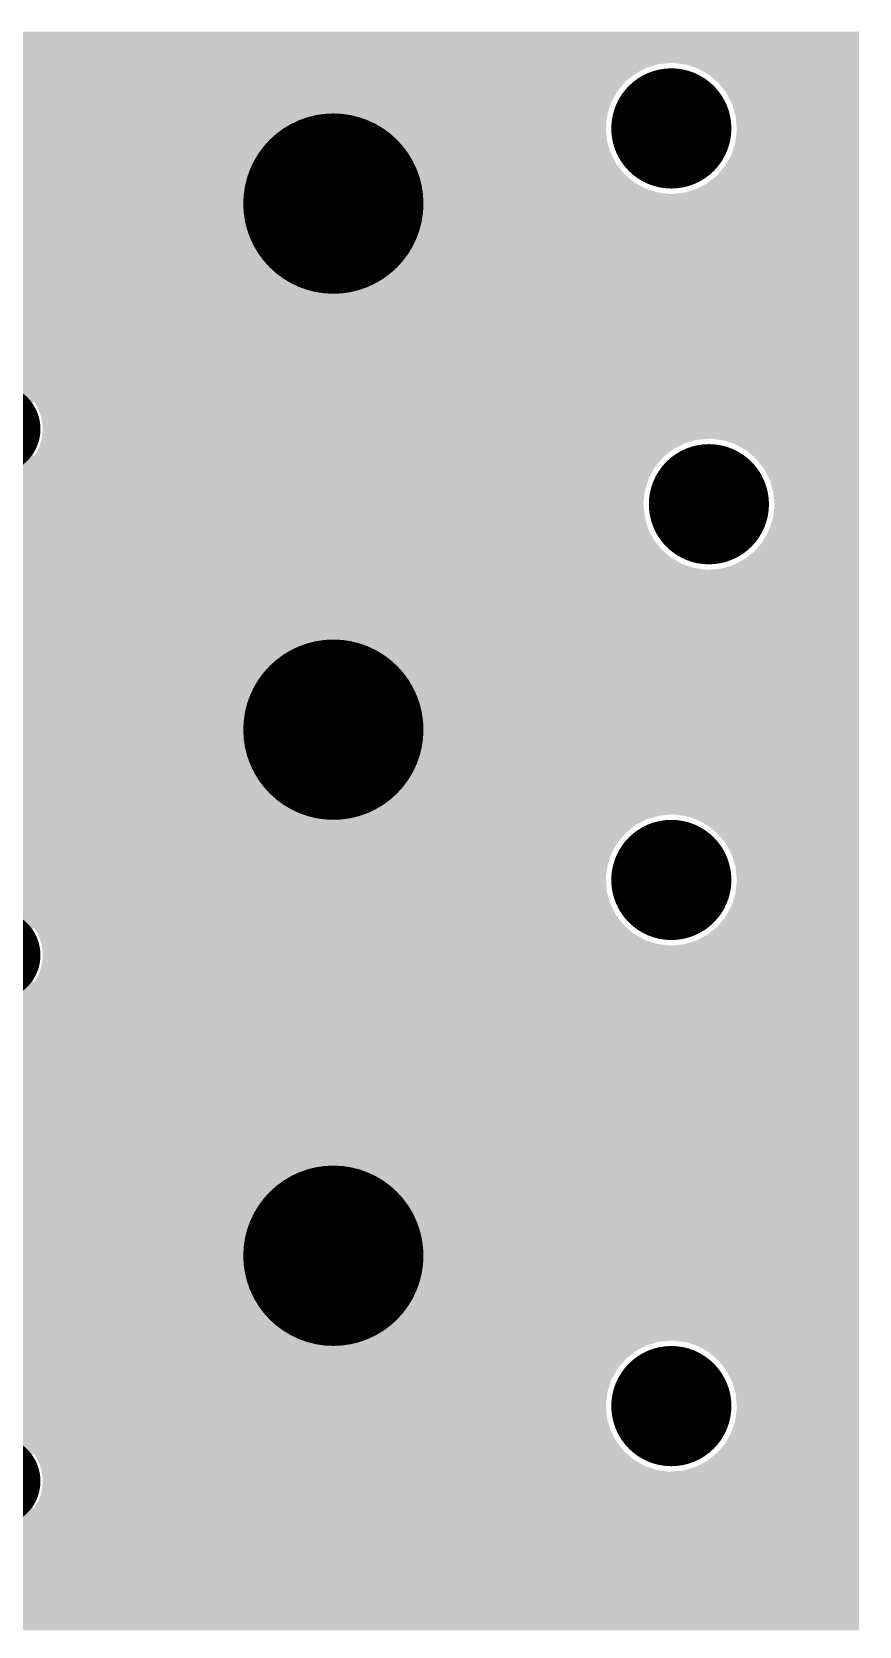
# Model space of a CAD drawing. Extents: x 295 to 953, y 10 to 290.
# Drawn here: x 724.56 to 736.1, y 100.52 to 122.75 of the extents above; entities that cross this region are included whole.
import ezdxf

# ---------------------------------------------------------------- set-up
doc = ezdxf.new("R2010")
doc.units = 0
doc.header["$LTSCALE"] = 5
doc.header["$MEASUREMENT"] = 0
doc.layers.get('0').update_dxf_attribs({"linetype": 'CONTINUOUS', "lineweight": 25})

msp = doc.modelspace()

# ---------------------------------------------------------------- linework, layer by layer
for points, const_width in [([(733.057, 121.403, 1), (733.895, 121.403, 1)], 0.838), ([(728.133, 120.355, 1), (729.39, 120.355, 1)], 1.257), ([(723.732, 117.212, 1), (724.361, 117.212, 1)], 0.629), ([(733.581, 116.164, 1), (734.419, 116.164, 1)], 0.838), ([(728.133, 113.021, 1), (729.39, 113.021, 1)], 1.257), ([(733.057, 110.926, 1), (733.895, 110.926, 1)], 0.838), ([(723.732, 109.878, 1), (724.361, 109.878, 1)], 0.629), ([(728.133, 105.687, 1), (729.39, 105.687, 1)], 1.257), ([(733.057, 103.591, 1), (733.895, 103.591, 1)], 0.838), ([(723.732, 102.544, 1), (724.361, 102.544, 1)], 0.629)]:
    msp.add_lwpolyline(points, format="xyb", close=True, dxfattribs=dict(const_width=const_width))
for points in [[(712.692, 122.748), (712.626, 122.75), (736.096, 122.748), (736.096, 122.75)], [(712.847, 122.717), (712.692, 122.748), (736.096, 122.717), (736.096, 122.748)], [(712.992, 122.655), (712.847, 122.717), (736.096, 122.655), (736.096, 122.717)], [(713.121, 122.563), (712.992, 122.655), (736.096, 122.563), (736.096, 122.655)], [(713.228, 122.446), (713.121, 122.563), (736.096, 122.446), (736.096, 122.563)], [(713.304, 122.317), (713.228, 122.446), (736.096, 122.317), (736.096, 122.446)], [(713.308, 122.31), (713.304, 122.317), (733.405, 122.31), (733.476, 122.317)], [(713.311, 122.3), (713.308, 122.31), (733.302, 122.3), (733.405, 122.31)], [(713.328, 122.25), (713.311, 122.3), (733.135, 122.25), (733.302, 122.3)], [(713.354, 122.17), (713.328, 122.25), (732.98, 122.17), (733.135, 122.25)], [(733.511, 122.316), (733.476, 122.317), (736.096, 122.316), (736.096, 122.317)], [(733.684, 122.293), (733.511, 122.316), (736.096, 122.293), (736.096, 122.316)], [(733.85, 122.237), (733.684, 122.293), (736.096, 122.237), (736.096, 122.293)], [(713.357, 122.16), (713.354, 122.17), (732.967, 122.16), (732.98, 122.17)], [(713.368, 122.061), (713.357, 122.16), (732.843, 122.061), (732.967, 122.16)], [(713.374, 122.002), (713.368, 122.061), (732.792, 122.002), (732.843, 122.061)], [(734.002, 122.151), (733.85, 122.237), (736.096, 122.151), (736.096, 122.237)], [(734.134, 122.037), (734.002, 122.151), (736.096, 122.037), (736.096, 122.151)], [(734.243, 121.9), (734.134, 122.037), (736.096, 121.9), (736.096, 122.037)], [(713.341, 121.781), (713.37, 121.928), (732.645, 121.781), (732.729, 121.928)], [(713.37, 121.928), (713.371, 121.937), (732.729, 121.928), (732.736, 121.937)], [(713.371, 121.937), (713.374, 122.002), (732.736, 121.937), (732.792, 122.002)], [(734.324, 121.745), (734.243, 121.9), (736.096, 121.745), (736.096, 121.9)], [(713.193, 121.516), (713.26, 121.611), (732.574, 121.516), (732.587, 121.611)], [(713.26, 121.611), (713.278, 121.636), (732.587, 121.611), (732.595, 121.636)], [(713.278, 121.636), (713.339, 121.776), (732.595, 121.636), (732.642, 121.776)], [(713.339, 121.776), (713.341, 121.781), (732.642, 121.776), (732.645, 121.781)], [(723.696, 121.559), (723.798, 121.596), (725.453, 121.559), (725.334, 121.596)], [(723.798, 121.596), (723.85, 121.602), (725.334, 121.596), (725.314, 121.602)], [(723.85, 121.602), (723.942, 121.613), (725.314, 121.602), (725.199, 121.613)], [(734.373, 121.577), (734.324, 121.745), (736.096, 121.577), (736.096, 121.745)], [(734.39, 121.403), (734.373, 121.577), (736.096, 121.403), (736.096, 121.577)], [(713.187, 121.507), (713.193, 121.516), (724.463, 121.507), (724.57, 121.516)], [(723.382, 121.264), (723.44, 121.363), (725.762, 121.264), (725.698, 121.363)], [(723.44, 121.363), (723.462, 121.386), (725.698, 121.363), (725.683, 121.386)], [(723.462, 121.386), (723.54, 121.468), (725.683, 121.386), (725.597, 121.468)], [(723.54, 121.468), (723.568, 121.486), (725.597, 121.468), (725.578, 121.486)], [(723.568, 121.486), (723.662, 121.547), (725.578, 121.486), (725.474, 121.547)], [(723.662, 121.547), (723.696, 121.559), (725.474, 121.547), (725.453, 121.559)], [(724.618, 121.515), (724.57, 121.516), (728.75, 121.515), (728.761, 121.516)], [(724.742, 121.5), (724.618, 121.515), (728.565, 121.5), (728.75, 121.515)], [(724.813, 121.491), (724.742, 121.5), (728.531, 121.491), (728.565, 121.5)], [(724.947, 121.45), (724.813, 121.491), (728.374, 121.45), (728.531, 121.491)], [(725.002, 121.433), (724.947, 121.45), (728.337, 121.433), (728.374, 121.45)], [(725.13, 121.369), (725.002, 121.433), (728.195, 121.369), (728.337, 121.433)], [(725.178, 121.345), (725.13, 121.369), (728.159, 121.345), (728.195, 121.369)], [(728.809, 121.515), (728.761, 121.516), (732.574, 121.515), (732.574, 121.516)], [(729.004, 121.491), (728.809, 121.515), (732.57, 121.491), (732.574, 121.515)], [(729.178, 121.438), (729.004, 121.491), (732.563, 121.438), (732.57, 121.491)], [(729.193, 121.433), (729.178, 121.438), (732.563, 121.433), (732.563, 121.438)], [(729.253, 121.403), (729.193, 121.433), (732.563, 121.403), (732.563, 121.433)], [(729.369, 121.345), (729.253, 121.403), (732.568, 121.345), (732.563, 121.403)], [(734.366, 121.195), (734.389, 121.369), (736.096, 121.195), (736.096, 121.369)], [(734.389, 121.369), (734.39, 121.403), (736.096, 121.369), (736.096, 121.403)], [(723.333, 121.128), (723.367, 121.238), (725.811, 121.128), (725.771, 121.238)], [(723.367, 121.238), (723.382, 121.264), (725.771, 121.238), (725.762, 121.264)], [(725.295, 121.258), (725.178, 121.345), (728.032, 121.258), (728.159, 121.345)], [(725.337, 121.227), (725.295, 121.258), (728, 121.227), (728.032, 121.258)], [(725.438, 121.122), (725.337, 121.227), (727.889, 121.122), (728, 121.227)], [(729.526, 121.229), (729.369, 121.345), (732.579, 121.229), (732.568, 121.345)], [(729.528, 121.227), (729.526, 121.229), (732.58, 121.227), (732.579, 121.229)], [(729.664, 121.085), (729.528, 121.227), (732.622, 121.085), (732.58, 121.227)], [(734.31, 121.03), (734.366, 121.195), (736.096, 121.03), (736.096, 121.195)], [(723.313, 120.984), (723.324, 121.099), (725.828, 120.984), (725.814, 121.099)], [(723.313, 119.727), (723.313, 120.984), (725.828, 119.727), (725.828, 120.984)], [(723.324, 121.099), (723.333, 121.128), (725.814, 121.099), (725.811, 121.128)], [(725.473, 121.085), (725.438, 121.122), (727.863, 121.085), (727.889, 121.122)], [(725.556, 120.963), (725.473, 121.085), (727.772, 120.963), (727.863, 121.085)], [(725.584, 120.922), (725.556, 120.963), (727.752, 120.922), (727.772, 120.963)], [(725.645, 120.787), (725.584, 120.922), (727.684, 120.787), (727.752, 120.922)], [(729.68, 121.061), (729.664, 121.085), (732.629, 121.061), (732.622, 121.085)], [(729.775, 120.922), (729.68, 121.061), (732.701, 120.922), (732.629, 121.061)], [(729.782, 120.906), (729.775, 120.922), (732.71, 120.906), (732.701, 120.922)], [(734.224, 120.878), (734.31, 121.03), (736.096, 120.878), (736.096, 121.03)], [(725.665, 120.742), (725.645, 120.787), (727.67, 120.742), (727.684, 120.787)], [(725.703, 120.598), (725.665, 120.742), (727.626, 120.598), (727.67, 120.742)], [(729.844, 120.769), (729.782, 120.906), (732.818, 120.769), (732.71, 120.906)], [(729.856, 120.742), (729.844, 120.769), (732.85, 120.742), (732.818, 120.769)], [(729.879, 120.656), (729.856, 120.742), (732.951, 120.656), (732.85, 120.742)], [(733.973, 120.636), (734.11, 120.745), (736.096, 120.636), (736.096, 120.745)], [(734.11, 120.745), (734.224, 120.878), (736.096, 120.745), (736.096, 120.878)], [(725.715, 120.552), (725.703, 120.598), (727.62, 120.552), (727.626, 120.598)], [(725.727, 120.403), (725.715, 120.552), (727.602, 120.403), (727.62, 120.552)], [(729.901, 120.569), (729.879, 120.656), (733.103, 120.569), (732.951, 120.656)], [(729.906, 120.552), (729.901, 120.569), (733.155, 120.552), (733.103, 120.569)], [(729.909, 120.513), (729.906, 120.552), (733.269, 120.513), (733.155, 120.552)], [(729.911, 120.49), (729.909, 120.513), (733.442, 120.49), (733.269, 120.513)], [(729.911, 120.489), (729.911, 120.49), (733.476, 120.489), (733.442, 120.49)], [(729.922, 120.355), (729.911, 120.489), (736.096, 120.355), (736.096, 120.489)], [(733.476, 120.489), (733.65, 120.506), (736.096, 120.489), (736.096, 120.506)], [(733.65, 120.506), (733.818, 120.556), (736.096, 120.506), (736.096, 120.556)], [(733.818, 120.556), (733.973, 120.636), (736.096, 120.556), (736.096, 120.636)], [(725.712, 120.159), (725.73, 120.308), (727.617, 120.159), (727.605, 120.308)], [(725.731, 120.355), (725.727, 120.403), (727.601, 120.355), (727.602, 120.403)], [(725.73, 120.308), (725.731, 120.355), (727.605, 120.308), (727.601, 120.355)], [(729.897, 120.112), (729.921, 120.308), (736.096, 120.112), (736.096, 120.308)], [(729.921, 120.308), (729.922, 120.355), (736.096, 120.308), (736.096, 120.355)], [(725.662, 119.968), (725.706, 120.112), (727.667, 119.968), (727.629, 120.112)], [(725.706, 120.112), (725.712, 120.159), (727.629, 120.112), (727.617, 120.159)], [(729.839, 119.924), (729.897, 120.112), (736.096, 119.924), (736.096, 120.112)], [(725.58, 119.789), (725.648, 119.924), (727.748, 119.789), (727.687, 119.924)], [(725.648, 119.924), (725.662, 119.968), (727.687, 119.924), (727.667, 119.968)], [(729.751, 119.748), (729.839, 119.924), (736.096, 119.748), (736.096, 119.924)], [(723.327, 119.611), (723.313, 119.727), (725.817, 119.611), (725.828, 119.727)], [(723.33, 119.583), (723.327, 119.611), (725.808, 119.583), (725.817, 119.611)], [(723.37, 119.473), (723.33, 119.583), (725.774, 119.473), (725.808, 119.583)], [(725.332, 119.483), (725.443, 119.589), (727.995, 119.483), (727.894, 119.589)], [(725.443, 119.589), (725.469, 119.625), (727.894, 119.589), (727.859, 119.625)], [(725.469, 119.625), (725.56, 119.748), (727.859, 119.625), (727.776, 119.748)], [(725.56, 119.748), (725.58, 119.789), (727.776, 119.748), (727.748, 119.789)], [(729.491, 119.453), (729.634, 119.589), (736.096, 119.453), (736.096, 119.589)], [(729.634, 119.589), (729.751, 119.748), (736.096, 119.589), (736.096, 119.748)], [(723.379, 119.446), (723.37, 119.473), (725.759, 119.446), (725.774, 119.473)], [(723.443, 119.348), (723.379, 119.446), (725.701, 119.348), (725.759, 119.446)], [(725.137, 119.342), (725.173, 119.366), (728.202, 119.342), (728.154, 119.366)], [(725.173, 119.366), (725.3, 119.453), (728.154, 119.366), (728.037, 119.453)], [(725.3, 119.453), (725.332, 119.483), (728.037, 119.453), (727.995, 119.483)], [(729.328, 119.342), (729.491, 119.453), (736.096, 119.342), (736.096, 119.453)], [(713.143, 119.194), (713.142, 119.195), (724.57, 119.194), (724.523, 119.195)], [(713.203, 119.091), (713.143, 119.194), (736.096, 119.091), (736.096, 119.194)], [(723.458, 119.325), (723.443, 119.348), (725.679, 119.325), (725.701, 119.348)], [(723.544, 119.243), (723.458, 119.325), (725.601, 119.243), (725.679, 119.325)], [(723.563, 119.225), (723.544, 119.243), (725.573, 119.225), (725.601, 119.243)], [(723.667, 119.164), (723.563, 119.225), (725.479, 119.164), (725.573, 119.225)], [(723.688, 119.152), (723.667, 119.164), (725.445, 119.152), (725.479, 119.164)], [(723.807, 119.115), (723.688, 119.152), (725.343, 119.115), (725.445, 119.152)], [(724.57, 119.194), (724.582, 119.195), (728.761, 119.194), (728.714, 119.195)], [(724.582, 119.195), (724.767, 119.211), (728.714, 119.195), (728.589, 119.211)], [(724.767, 119.211), (724.801, 119.22), (728.589, 119.211), (728.519, 119.22)], [(724.801, 119.22), (724.958, 119.261), (728.519, 119.22), (728.385, 119.261)], [(724.958, 119.261), (724.995, 119.278), (728.385, 119.261), (728.33, 119.278)], [(724.995, 119.278), (725.137, 119.342), (728.33, 119.278), (728.202, 119.342)], [(728.761, 119.194), (728.958, 119.211), (736.096, 119.194), (736.096, 119.211)], [(728.958, 119.211), (729.149, 119.261), (736.096, 119.211), (736.096, 119.261)], [(729.149, 119.261), (729.328, 119.342), (736.096, 119.261), (736.096, 119.342)], [(713.253, 118.941), (713.203, 119.091), (736.096, 118.941), (736.096, 119.091)], [(713.269, 118.784), (713.253, 118.941), (736.096, 118.784), (736.096, 118.941)], [(723.827, 119.109), (723.807, 119.115), (725.291, 119.109), (725.343, 119.115)], [(723.942, 119.098), (723.827, 119.109), (725.199, 119.098), (725.291, 119.109)], [(713.236, 118.563), (713.267, 118.718), (736.096, 118.563), (736.096, 118.718)], [(713.267, 118.718), (713.269, 118.784), (736.096, 118.718), (736.096, 118.784)], [(713.174, 118.417), (713.236, 118.563), (736.096, 118.417), (736.096, 118.563)], [(712.965, 118.182), (713.082, 118.288), (736.096, 118.182), (736.096, 118.288)], [(713.082, 118.288), (713.174, 118.417), (736.096, 118.288), (736.096, 118.417)], [(648.009, 117.872), (648.06, 118.036), (736.096, 117.872), (736.096, 118.036)], [(712.521, 118.036), (712.679, 118.052), (736.096, 118.036), (736.096, 118.052)], [(712.679, 118.052), (712.829, 118.102), (736.096, 118.052), (736.096, 118.102)], [(712.829, 118.102), (712.965, 118.182), (736.096, 118.102), (736.096, 118.182)], [(724.079, 117.871), (724.047, 117.872), (736.096, 117.871), (736.096, 117.872)], [(724.126, 117.867), (724.079, 117.871), (736.096, 117.867), (736.096, 117.871)], [(724.173, 117.86), (724.126, 117.867), (736.096, 117.86), (736.096, 117.867)], [(724.218, 117.849), (724.173, 117.86), (736.096, 117.849), (736.096, 117.86)], [(724.263, 117.836), (724.218, 117.849), (736.096, 117.836), (736.096, 117.849)], [(724.307, 117.819), (724.263, 117.836), (736.096, 117.819), (736.096, 117.836)], [(724.35, 117.798), (724.307, 117.819), (736.096, 117.798), (736.096, 117.819)], [(724.391, 117.775), (724.35, 117.798), (736.096, 117.775), (736.096, 117.798)], [(647.896, 117.595), (647.911, 117.63), (736.096, 117.595), (736.096, 117.63)], [(723.628, 117.476), (723.509, 117.595), (724.465, 117.476), (724.584, 117.595)], [(724.311, 117.63), (724.43, 117.749), (736.096, 117.63), (736.096, 117.749)], [(724.43, 117.749), (724.391, 117.775), (736.096, 117.749), (736.096, 117.775)], [(724.594, 117.58), (724.584, 117.595), (736.096, 117.58), (736.096, 117.595)], [(724.619, 117.541), (724.594, 117.58), (736.096, 117.541), (736.096, 117.58)], [(724.641, 117.499), (724.619, 117.541), (736.096, 117.499), (736.096, 117.541)], [(724.66, 117.456), (724.641, 117.499), (736.096, 117.456), (736.096, 117.499)], [(724.676, 117.412), (724.66, 117.456), (736.096, 117.412), (736.096, 117.456)], [(724.688, 117.366), (724.676, 117.412), (736.096, 117.366), (736.096, 117.412)], [(724.698, 117.32), (724.688, 117.366), (736.096, 117.32), (736.096, 117.366)], [(724.695, 117.086), (724.702, 117.133), (736.096, 117.086), (736.096, 117.133)], [(724.704, 117.273), (724.698, 117.32), (736.096, 117.273), (736.096, 117.32)], [(724.702, 117.133), (724.706, 117.18), (736.096, 117.133), (736.096, 117.18)], [(724.707, 117.227), (724.704, 117.273), (736.096, 117.227), (736.096, 117.273)], [(724.706, 117.18), (724.707, 117.227), (736.096, 117.18), (736.096, 117.227)], [(723.509, 116.829), (723.628, 116.948), (724.584, 116.829), (724.465, 116.948)], [(724.61, 116.868), (724.633, 116.909), (733.424, 116.868), (733.476, 116.909)], [(724.633, 116.909), (724.643, 116.931), (733.476, 116.909), (733.503, 116.931)], [(724.643, 116.931), (724.653, 116.952), (733.503, 116.931), (733.543, 116.952)], [(724.653, 116.952), (724.67, 116.995), (733.543, 116.952), (733.627, 116.995)], [(724.67, 116.995), (724.675, 117.012), (733.627, 116.995), (733.659, 117.012)], [(724.675, 117.012), (724.684, 117.04), (733.659, 117.012), (733.756, 117.04)], [(724.684, 117.04), (724.689, 117.061), (733.756, 117.04), (733.826, 117.061)], [(724.689, 117.061), (724.693, 117.078), (733.826, 117.061), (734, 117.078)], [(724.693, 117.078), (724.695, 117.086), (736.096, 117.078), (736.096, 117.086)], [(734.035, 117.077), (734, 117.078), (736.096, 117.077), (736.096, 117.078)], [(734.208, 117.054), (734.035, 117.077), (736.096, 117.054), (736.096, 117.077)], [(734.374, 116.998), (734.208, 117.054), (736.096, 116.998), (736.096, 117.054)], [(734.526, 116.912), (734.374, 116.998), (736.096, 116.912), (736.096, 116.998)], [(734.658, 116.798), (734.526, 116.912), (736.096, 116.798), (736.096, 116.912)], [(717.502, 116.794), (717.531, 116.822), (733.342, 116.794), (733.366, 116.822)], [(717.531, 116.822), (717.537, 116.829), (733.366, 116.822), (733.374, 116.829)], [(724.415, 116.69), (724.311, 116.794), (733.253, 116.69), (733.342, 116.794)], [(724.43, 116.675), (724.415, 116.69), (733.244, 116.675), (733.253, 116.69)], [(724.584, 116.829), (724.61, 116.868), (733.374, 116.829), (733.424, 116.868)], [(734.767, 116.661), (734.658, 116.798), (736.096, 116.661), (736.096, 116.798)], [(717.875, 116.538), (717.871, 116.552), (733.166, 116.538), (733.175, 116.552)], [(717.878, 116.528), (717.875, 116.538), (733.163, 116.528), (733.166, 116.538)], [(717.887, 116.482), (717.878, 116.528), (733.148, 116.482), (733.163, 116.528)], [(717.893, 116.435), (717.887, 116.482), (733.132, 116.435), (733.148, 116.482)], [(724.061, 116.552), (724.108, 116.555), (733.175, 116.552), (733.176, 116.555)], [(724.108, 116.555), (724.155, 116.561), (733.176, 116.555), (733.18, 116.561)], [(724.155, 116.561), (724.201, 116.57), (733.18, 116.561), (733.185, 116.57)], [(724.201, 116.57), (724.246, 116.583), (733.185, 116.57), (733.192, 116.583)], [(724.246, 116.583), (724.29, 116.599), (733.192, 116.583), (733.201, 116.599)], [(724.29, 116.599), (724.333, 116.618), (733.201, 116.599), (733.212, 116.618)], [(724.333, 116.618), (724.375, 116.64), (733.212, 116.618), (733.224, 116.64)], [(724.375, 116.64), (724.415, 116.664), (733.224, 116.64), (733.238, 116.664)], [(724.415, 116.664), (724.43, 116.675), (733.238, 116.664), (733.244, 116.675)], [(734.848, 116.506), (734.767, 116.661), (736.096, 116.506), (736.096, 116.661)], [(734.897, 116.338), (734.848, 116.506), (736.096, 116.338), (736.096, 116.506)], [(717.874, 116.202), (717.884, 116.248), (733.088, 116.202), (733.094, 116.248)], [(717.884, 116.248), (717.891, 116.294), (733.094, 116.248), (733.1, 116.294)], [(717.891, 116.294), (717.895, 116.341), (733.1, 116.294), (733.106, 116.341)], [(717.896, 116.388), (717.893, 116.435), (733.116, 116.388), (733.132, 116.435)], [(717.895, 116.341), (717.896, 116.372), (733.106, 116.341), (733.11, 116.372)], [(717.896, 116.372), (717.896, 116.388), (733.11, 116.372), (733.116, 116.388)], [(734.914, 116.164), (734.897, 116.338), (736.096, 116.164), (736.096, 116.338)], [(717.774, 115.991), (717.8, 116.03), (733.103, 115.991), (733.1, 116.03)], [(717.8, 116.03), (717.823, 116.071), (733.1, 116.03), (733.096, 116.071)], [(717.823, 116.071), (717.843, 116.113), (733.096, 116.071), (733.091, 116.113)], [(717.843, 116.113), (717.86, 116.157), (733.091, 116.113), (733.087, 116.157)], [(717.86, 116.157), (717.862, 116.164), (733.087, 116.157), (733.087, 116.164)], [(717.862, 116.164), (717.873, 116.199), (733.087, 116.164), (733.087, 116.199)], [(717.873, 116.199), (717.874, 116.202), (733.087, 116.199), (733.088, 116.202)], [(734.89, 115.957), (734.913, 116.13), (736.096, 115.957), (736.096, 116.13)], [(734.913, 116.13), (734.914, 116.164), (736.096, 116.13), (736.096, 116.164)], [(655.261, 115.957), (655.265, 115.99), (733.113, 115.957), (733.103, 115.99)], [(655.261, 115.956), (655.261, 115.957), (733.114, 115.956), (733.113, 115.957)], [(655.265, 115.99), (655.265, 115.991), (733.103, 115.99), (733.103, 115.991)], [(717.619, 115.836), (717.5, 115.956), (733.149, 115.836), (733.114, 115.956)], [(717.523, 115.779), (717.565, 115.801), (733.175, 115.779), (733.164, 115.801)], [(717.565, 115.801), (717.599, 115.823), (733.164, 115.801), (733.153, 115.823)], [(717.599, 115.823), (717.605, 115.826), (733.153, 115.823), (733.152, 115.826)], [(717.605, 115.826), (717.619, 115.836), (733.152, 115.826), (733.149, 115.836)], [(734.834, 115.791), (734.89, 115.957), (736.096, 115.791), (736.096, 115.957)], [(708.511, 115.677), (708.46, 115.714), (733.228, 115.677), (733.209, 115.714)], [(708.52, 115.668), (708.511, 115.677), (733.233, 115.668), (733.228, 115.677)], [(708.618, 115.561), (708.52, 115.668), (733.318, 115.561), (733.233, 115.668)], [(717.251, 115.714), (717.298, 115.717), (733.209, 115.714), (733.208, 115.717)], [(717.298, 115.717), (717.344, 115.723), (733.208, 115.717), (733.205, 115.723)], [(717.344, 115.723), (717.39, 115.732), (733.205, 115.723), (733.2, 115.732)], [(717.39, 115.732), (717.436, 115.745), (733.2, 115.732), (733.193, 115.745)], [(717.436, 115.745), (717.48, 115.76), (733.193, 115.745), (733.185, 115.76)], [(717.48, 115.76), (717.523, 115.779), (733.185, 115.76), (733.175, 115.779)], [(734.634, 115.506), (734.748, 115.639), (736.096, 115.506), (736.096, 115.639)], [(734.748, 115.639), (734.834, 115.791), (736.096, 115.639), (736.096, 115.791)], [(708.636, 115.531), (708.618, 115.561), (733.342, 115.531), (733.318, 115.561)], [(708.698, 115.424), (708.636, 115.531), (733.466, 115.424), (733.342, 115.531)], [(708.7, 115.417), (708.698, 115.424), (733.475, 115.417), (733.466, 115.424)], [(708.701, 115.416), (708.7, 115.417), (733.476, 115.416), (733.475, 115.417)], [(712.692, 115.413), (712.626, 115.416), (733.481, 115.413), (733.476, 115.416)], [(712.847, 115.383), (712.692, 115.413), (733.535, 115.383), (733.481, 115.413)], [(712.969, 115.33), (712.847, 115.383), (733.627, 115.33), (733.535, 115.383)], [(734.342, 115.317), (734.497, 115.398), (736.096, 115.317), (736.096, 115.398)], [(734.497, 115.398), (734.634, 115.506), (736.096, 115.398), (736.096, 115.506)], [(712.992, 115.32), (712.969, 115.33), (733.657, 115.32), (733.627, 115.33)], [(713.057, 115.275), (712.992, 115.32), (733.793, 115.275), (733.657, 115.32)], [(713.09, 115.251), (713.057, 115.275), (733.966, 115.251), (733.793, 115.275)], [(713.091, 115.251), (713.09, 115.251), (734, 115.251), (733.966, 115.251)], [(713.121, 115.229), (713.091, 115.251), (736.096, 115.229), (736.096, 115.251)], [(713.228, 115.112), (713.121, 115.229), (736.096, 115.112), (736.096, 115.229)], [(734, 115.251), (734.174, 115.267), (736.096, 115.251), (736.096, 115.267)], [(734.174, 115.267), (734.342, 115.317), (736.096, 115.267), (736.096, 115.317)], [(713.308, 114.976), (713.228, 115.112), (736.096, 114.976), (736.096, 115.112)], [(713.357, 114.825), (713.308, 114.976), (736.096, 114.825), (736.096, 114.976)], [(713.374, 114.668), (713.357, 114.825), (736.096, 114.668), (736.096, 114.825)], [(713.341, 114.447), (713.371, 114.602), (736.096, 114.447), (736.096, 114.602)], [(713.371, 114.602), (713.374, 114.668), (736.096, 114.602), (736.096, 114.668)], [(713.193, 114.182), (713.278, 114.302), (736.096, 114.182), (736.096, 114.302)], [(713.278, 114.302), (713.341, 114.447), (736.096, 114.302), (736.096, 114.447)], [(723.696, 114.225), (723.798, 114.262), (725.453, 114.225), (725.334, 114.262)], [(723.798, 114.262), (723.85, 114.268), (725.334, 114.262), (725.314, 114.268)], [(723.85, 114.268), (723.942, 114.278), (725.314, 114.268), (725.199, 114.278)], [(713.187, 114.173), (713.193, 114.182), (724.463, 114.173), (724.57, 114.182)], [(723.382, 113.93), (723.44, 114.028), (725.762, 113.93), (725.698, 114.028)], [(723.44, 114.028), (723.462, 114.051), (725.698, 114.028), (725.683, 114.051)], [(723.462, 114.051), (723.54, 114.133), (725.683, 114.051), (725.597, 114.133)], [(723.54, 114.133), (723.568, 114.152), (725.597, 114.133), (725.578, 114.152)], [(723.568, 114.152), (723.662, 114.212), (725.578, 114.152), (725.474, 114.212)], [(723.662, 114.212), (723.696, 114.225), (725.474, 114.212), (725.453, 114.225)], [(724.618, 114.181), (724.57, 114.182), (728.75, 114.181), (728.761, 114.182)], [(724.742, 114.165), (724.618, 114.181), (728.565, 114.165), (728.75, 114.181)], [(724.813, 114.156), (724.742, 114.165), (728.531, 114.156), (728.565, 114.165)], [(724.947, 114.116), (724.813, 114.156), (728.374, 114.116), (728.531, 114.156)], [(725.002, 114.099), (724.947, 114.116), (728.337, 114.099), (728.374, 114.116)], [(725.13, 114.034), (725.002, 114.099), (728.195, 114.034), (728.337, 114.099)], [(725.178, 114.01), (725.13, 114.034), (728.159, 114.01), (728.195, 114.034)], [(728.809, 114.181), (728.761, 114.182), (736.096, 114.181), (736.096, 114.182)], [(729.004, 114.156), (728.809, 114.181), (736.096, 114.156), (736.096, 114.181)], [(729.193, 114.099), (729.004, 114.156), (736.096, 114.099), (736.096, 114.156)], [(729.369, 114.01), (729.193, 114.099), (736.096, 114.01), (736.096, 114.099)], [(723.333, 113.794), (723.367, 113.903), (725.811, 113.794), (725.771, 113.903)], [(723.367, 113.903), (723.382, 113.93), (725.771, 113.903), (725.762, 113.93)], [(725.295, 113.924), (725.178, 114.01), (728.032, 113.924), (728.159, 114.01)], [(725.337, 113.893), (725.295, 113.924), (728, 113.893), (728.032, 113.924)], [(725.438, 113.787), (725.337, 113.893), (727.889, 113.787), (728, 113.893)], [(729.528, 113.893), (729.369, 114.01), (736.096, 113.893), (736.096, 114.01)], [(729.664, 113.751), (729.528, 113.893), (736.096, 113.751), (736.096, 113.893)], [(723.313, 113.65), (723.324, 113.765), (725.828, 113.65), (725.814, 113.765)], [(723.313, 112.392), (723.313, 113.65), (725.828, 112.392), (725.828, 113.65)], [(723.324, 113.765), (723.333, 113.794), (725.814, 113.765), (725.811, 113.794)], [(725.473, 113.751), (725.438, 113.787), (727.863, 113.751), (727.889, 113.787)], [(725.556, 113.629), (725.473, 113.751), (727.772, 113.629), (727.863, 113.751)], [(725.584, 113.588), (725.556, 113.629), (727.752, 113.588), (727.772, 113.629)], [(725.645, 113.453), (725.584, 113.588), (727.684, 113.453), (727.752, 113.588)], [(729.775, 113.588), (729.664, 113.751), (736.096, 113.588), (736.096, 113.751)], [(729.856, 113.408), (729.775, 113.588), (736.096, 113.408), (736.096, 113.588)], [(725.665, 113.408), (725.645, 113.453), (727.67, 113.408), (727.684, 113.453)], [(725.703, 113.264), (725.665, 113.408), (727.626, 113.264), (727.67, 113.408)], [(729.906, 113.217), (729.856, 113.408), (736.096, 113.217), (736.096, 113.408)], [(725.715, 113.217), (725.703, 113.264), (727.62, 113.217), (727.626, 113.264)], [(725.727, 113.068), (725.715, 113.217), (727.602, 113.068), (727.62, 113.217)], [(729.922, 113.021), (729.906, 113.217), (736.096, 113.021), (736.096, 113.217)], [(725.712, 112.825), (725.73, 112.974), (727.617, 112.825), (727.605, 112.974)], [(725.731, 113.021), (725.727, 113.068), (727.601, 113.021), (727.602, 113.068)], [(725.73, 112.974), (725.731, 113.021), (727.605, 112.974), (727.601, 113.021)], [(729.897, 112.778), (729.921, 112.974), (736.096, 112.778), (736.096, 112.974)], [(729.921, 112.974), (729.922, 113.021), (736.096, 112.974), (736.096, 113.021)], [(725.662, 112.634), (725.706, 112.778), (727.667, 112.634), (727.629, 112.778)], [(725.706, 112.778), (725.712, 112.825), (727.629, 112.778), (727.617, 112.825)], [(729.839, 112.59), (729.897, 112.778), (736.096, 112.59), (736.096, 112.778)], [(725.58, 112.454), (725.648, 112.59), (727.748, 112.454), (727.687, 112.59)], [(725.648, 112.59), (725.662, 112.634), (727.687, 112.59), (727.667, 112.634)], [(729.751, 112.413), (729.839, 112.59), (736.096, 112.413), (736.096, 112.59)], [(723.327, 112.277), (723.313, 112.392), (725.817, 112.277), (725.828, 112.392)], [(723.33, 112.248), (723.327, 112.277), (725.808, 112.248), (725.817, 112.277)], [(723.37, 112.139), (723.33, 112.248), (725.774, 112.139), (725.808, 112.248)], [(725.332, 112.149), (725.443, 112.255), (727.995, 112.149), (727.894, 112.255)], [(725.443, 112.255), (725.469, 112.291), (727.894, 112.255), (727.859, 112.291)], [(725.469, 112.291), (725.56, 112.413), (727.859, 112.291), (727.776, 112.413)], [(725.56, 112.413), (725.58, 112.454), (727.776, 112.413), (727.748, 112.454)], [(729.491, 112.118), (729.634, 112.255), (736.096, 112.118), (736.096, 112.255)], [(729.634, 112.255), (729.751, 112.413), (736.096, 112.255), (736.096, 112.413)], [(723.379, 112.112), (723.37, 112.139), (725.759, 112.112), (725.774, 112.139)], [(723.443, 112.014), (723.379, 112.112), (725.701, 112.014), (725.759, 112.112)], [(725.137, 112.008), (725.173, 112.032), (728.202, 112.008), (728.154, 112.032)], [(725.173, 112.032), (725.3, 112.118), (728.154, 112.032), (728.037, 112.118)], [(725.3, 112.118), (725.332, 112.149), (728.037, 112.118), (727.995, 112.149)], [(729.328, 112.008), (729.491, 112.118), (736.096, 112.008), (736.096, 112.118)], [(713.143, 111.86), (713.142, 111.861), (724.57, 111.86), (724.523, 111.861)], [(713.155, 111.839), (713.143, 111.86), (736.096, 111.839), (736.096, 111.86)], [(713.165, 111.822), (713.155, 111.839), (733.302, 111.822), (733.476, 111.839)], [(713.194, 111.773), (713.165, 111.822), (733.135, 111.773), (733.302, 111.822)], [(723.458, 111.991), (723.443, 112.014), (725.679, 111.991), (725.701, 112.014)], [(723.544, 111.909), (723.458, 111.991), (725.601, 111.909), (725.679, 111.991)], [(723.563, 111.891), (723.544, 111.909), (725.573, 111.891), (725.601, 111.909)], [(723.667, 111.83), (723.563, 111.891), (725.479, 111.83), (725.573, 111.891)], [(723.688, 111.817), (723.667, 111.83), (725.445, 111.817), (725.479, 111.83)], [(723.807, 111.78), (723.688, 111.817), (725.343, 111.78), (725.445, 111.817)], [(724.57, 111.86), (724.582, 111.861), (728.761, 111.86), (728.714, 111.861)], [(724.582, 111.861), (724.767, 111.877), (728.714, 111.861), (728.589, 111.877)], [(724.767, 111.877), (724.801, 111.886), (728.589, 111.877), (728.519, 111.886)], [(724.801, 111.886), (724.958, 111.927), (728.519, 111.886), (728.385, 111.927)], [(724.958, 111.927), (724.995, 111.943), (728.385, 111.927), (728.33, 111.943)], [(724.995, 111.943), (725.137, 112.008), (728.33, 111.943), (728.202, 112.008)], [(728.761, 111.86), (728.958, 111.877), (736.096, 111.86), (736.096, 111.877)], [(728.958, 111.877), (729.149, 111.927), (736.096, 111.877), (736.096, 111.927)], [(729.149, 111.927), (729.328, 112.008), (736.096, 111.927), (736.096, 112.008)], [(733.684, 111.815), (733.511, 111.839), (736.096, 111.815), (736.096, 111.839)], [(733.85, 111.759), (733.684, 111.815), (736.096, 111.759), (736.096, 111.815)], [(713.203, 111.757), (713.194, 111.773), (733.104, 111.757), (733.135, 111.773)], [(713.225, 111.692), (713.203, 111.757), (732.98, 111.692), (733.104, 111.757)], [(713.253, 111.607), (713.225, 111.692), (732.872, 111.607), (732.98, 111.692)], [(713.255, 111.584), (713.253, 111.607), (732.843, 111.584), (732.872, 111.607)], [(713.269, 111.451), (713.255, 111.584), (732.729, 111.451), (732.843, 111.584)], [(723.827, 111.774), (723.807, 111.78), (725.291, 111.774), (725.343, 111.78)], [(723.942, 111.764), (723.827, 111.774), (725.199, 111.764), (725.291, 111.774)], [(734.002, 111.673), (733.85, 111.759), (736.096, 111.673), (736.096, 111.759)], [(734.134, 111.559), (734.002, 111.673), (736.096, 111.559), (736.096, 111.673)], [(713.25, 111.299), (713.267, 111.384), (732.642, 111.299), (732.691, 111.384)], [(713.267, 111.384), (713.269, 111.449), (732.691, 111.384), (732.728, 111.449)], [(713.269, 111.449), (713.269, 111.451), (732.728, 111.449), (732.729, 111.451)], [(734.243, 111.422), (734.134, 111.559), (736.096, 111.422), (736.096, 111.559)], [(734.324, 111.267), (734.243, 111.422), (736.096, 111.267), (736.096, 111.422)], [(713.174, 111.083), (713.195, 111.133), (732.58, 111.083), (732.587, 111.133)], [(713.195, 111.133), (713.236, 111.228), (732.587, 111.133), (732.619, 111.228)], [(713.236, 111.228), (713.25, 111.299), (732.619, 111.228), (732.642, 111.299)], [(734.373, 111.1), (734.324, 111.267), (736.096, 111.1), (736.096, 111.267)], [(712.965, 110.847), (713.051, 110.926), (732.57, 110.847), (732.563, 110.926)], [(713.051, 110.926), (713.082, 110.954), (732.563, 110.926), (732.563, 110.954)], [(713.082, 110.954), (713.086, 110.96), (732.563, 110.954), (732.563, 110.96)], [(713.086, 110.96), (713.174, 111.083), (732.563, 110.96), (732.58, 111.083)], [(734.39, 110.926), (734.373, 111.1), (736.096, 110.926), (736.096, 111.1)], [(734.389, 110.891), (734.39, 110.926), (736.096, 110.891), (736.096, 110.926)], [(699.459, 110.584), (699.509, 110.701), (732.629, 110.584), (732.594, 110.701)], [(712.521, 110.701), (712.679, 110.718), (732.594, 110.701), (732.589, 110.718)], [(712.679, 110.718), (712.78, 110.752), (732.589, 110.718), (732.579, 110.752)], [(712.78, 110.752), (712.829, 110.767), (732.579, 110.752), (732.578, 110.767)], [(712.829, 110.767), (712.965, 110.847), (732.578, 110.767), (732.57, 110.847)], [(734.31, 110.552), (734.366, 110.718), (736.096, 110.552), (736.096, 110.718)], [(734.366, 110.718), (734.389, 110.891), (736.096, 110.718), (736.096, 110.891)], [(699.433, 110.538), (699.448, 110.559), (732.653, 110.538), (732.642, 110.559)], [(699.448, 110.559), (699.459, 110.584), (732.642, 110.559), (732.629, 110.584)], [(724.079, 110.537), (724.047, 110.538), (732.653, 110.537), (732.653, 110.538)], [(724.126, 110.533), (724.079, 110.537), (732.655, 110.533), (732.653, 110.537)], [(724.173, 110.526), (724.126, 110.533), (732.659, 110.526), (732.655, 110.533)], [(724.218, 110.515), (724.173, 110.526), (732.665, 110.515), (732.659, 110.526)], [(724.263, 110.501), (724.218, 110.515), (732.672, 110.501), (732.665, 110.515)], [(724.307, 110.484), (724.263, 110.501), (732.681, 110.484), (732.672, 110.501)], [(724.35, 110.464), (724.307, 110.484), (732.691, 110.464), (732.681, 110.484)], [(724.391, 110.441), (724.35, 110.464), (732.703, 110.441), (732.691, 110.464)], [(734.224, 110.4), (734.31, 110.552), (736.096, 110.4), (736.096, 110.552)], [(699.133, 110.261), (699.186, 110.292), (732.854, 110.261), (732.818, 110.292)], [(699.186, 110.292), (699.193, 110.296), (732.818, 110.292), (732.815, 110.296)], [(723.628, 110.142), (723.509, 110.261), (724.465, 110.142), (724.584, 110.261)], [(724.311, 110.296), (724.43, 110.415), (732.815, 110.296), (732.72, 110.415)], [(724.409, 110.429), (724.391, 110.441), (732.71, 110.429), (732.703, 110.441)], [(724.43, 110.415), (724.409, 110.429), (732.72, 110.415), (732.71, 110.429)], [(724.594, 110.246), (724.584, 110.261), (732.871, 110.246), (732.854, 110.261)], [(724.619, 110.206), (724.594, 110.246), (732.918, 110.206), (732.871, 110.246)], [(733.973, 110.159), (734.11, 110.267), (736.096, 110.159), (736.096, 110.267)], [(734.11, 110.267), (734.224, 110.4), (736.096, 110.267), (736.096, 110.4)], [(724.634, 110.178), (724.619, 110.206), (732.951, 110.178), (732.918, 110.206)], [(724.641, 110.165), (724.634, 110.178), (732.975, 110.165), (732.951, 110.178)], [(724.66, 110.122), (724.641, 110.165), (733.05, 110.122), (732.975, 110.165)], [(724.671, 110.092), (724.66, 110.122), (733.103, 110.092), (733.05, 110.122)], [(724.676, 110.077), (724.671, 110.092), (733.146, 110.077), (733.103, 110.092)], [(724.687, 110.036), (724.676, 110.077), (733.269, 110.036), (733.146, 110.077)], [(724.688, 110.032), (724.687, 110.036), (733.298, 110.032), (733.269, 110.036)], [(724.692, 110.013), (724.688, 110.032), (733.442, 110.013), (733.298, 110.032)], [(733.476, 110.012), (733.65, 110.029), (736.096, 110.012), (736.096, 110.029)], [(733.65, 110.029), (733.818, 110.078), (736.096, 110.029), (736.096, 110.078)], [(733.818, 110.078), (733.973, 110.159), (736.096, 110.078), (736.096, 110.159)], [(724.692, 110.012), (724.692, 110.013), (733.476, 110.012), (733.442, 110.013)], [(724.698, 109.986), (724.692, 110.012), (736.096, 109.986), (736.096, 110.012)], [(724.695, 109.752), (724.702, 109.798), (736.096, 109.752), (736.096, 109.798)], [(724.704, 109.939), (724.698, 109.986), (736.096, 109.939), (736.096, 109.986)], [(724.702, 109.798), (724.706, 109.845), (736.096, 109.798), (736.096, 109.845)], [(724.707, 109.892), (724.704, 109.939), (736.096, 109.892), (736.096, 109.939)], [(724.706, 109.845), (724.707, 109.892), (736.096, 109.845), (736.096, 109.892)], [(723.509, 109.495), (723.628, 109.614), (724.584, 109.495), (724.465, 109.614)], [(724.61, 109.534), (724.633, 109.575), (736.096, 109.534), (736.096, 109.575)], [(724.633, 109.575), (724.653, 109.617), (736.096, 109.575), (736.096, 109.617)], [(724.653, 109.617), (724.67, 109.661), (736.096, 109.617), (736.096, 109.661)], [(724.67, 109.661), (724.684, 109.706), (736.096, 109.661), (736.096, 109.706)], [(724.684, 109.706), (724.695, 109.752), (736.096, 109.706), (736.096, 109.752)], [(717.85, 109.493), (717.849, 109.495), (736.096, 109.493), (736.096, 109.495)], [(717.861, 109.46), (717.85, 109.493), (736.096, 109.46), (736.096, 109.493)], [(724.43, 109.34), (724.311, 109.46), (736.096, 109.34), (736.096, 109.46)], [(724.584, 109.495), (724.61, 109.534), (736.096, 109.495), (736.096, 109.534)], [(717.884, 109.123), (717.891, 109.17), (736.096, 109.123), (736.096, 109.17)], [(717.891, 109.17), (717.895, 109.217), (736.096, 109.17), (736.096, 109.217)], [(717.895, 109.217), (717.896, 109.218), (736.096, 109.217), (736.096, 109.218)], [(724.061, 109.218), (724.108, 109.221), (736.096, 109.218), (736.096, 109.221)], [(724.108, 109.221), (724.155, 109.227), (736.096, 109.221), (736.096, 109.227)], [(724.155, 109.227), (724.201, 109.236), (736.096, 109.227), (736.096, 109.236)], [(724.201, 109.236), (724.246, 109.249), (736.096, 109.236), (736.096, 109.249)], [(724.246, 109.249), (724.29, 109.264), (736.096, 109.249), (736.096, 109.264)], [(724.29, 109.264), (724.333, 109.283), (736.096, 109.264), (736.096, 109.283)], [(724.333, 109.283), (724.375, 109.305), (736.096, 109.283), (736.096, 109.305)], [(724.375, 109.305), (724.415, 109.33), (736.096, 109.305), (736.096, 109.33)], [(724.415, 109.33), (724.43, 109.34), (736.096, 109.33), (736.096, 109.34)], [(717.774, 108.866), (717.8, 108.905), (736.096, 108.866), (736.096, 108.905)], [(717.8, 108.905), (717.823, 108.946), (736.096, 108.905), (736.096, 108.946)], [(717.823, 108.946), (717.843, 108.989), (736.096, 108.946), (736.096, 108.989)], [(717.843, 108.989), (717.86, 109.032), (736.096, 108.989), (736.096, 109.032)], [(717.86, 109.032), (717.874, 109.077), (736.096, 109.032), (736.096, 109.077)], [(717.874, 109.077), (717.884, 109.123), (736.096, 109.077), (736.096, 109.123)], [(708.764, 108.831), (708.76, 108.866), (736.096, 108.831), (736.096, 108.866)], [(717.619, 108.712), (717.5, 108.831), (736.096, 108.712), (736.096, 108.831)], [(717.565, 108.677), (717.605, 108.701), (736.096, 108.677), (736.096, 108.701)], [(717.605, 108.701), (717.619, 108.712), (736.096, 108.701), (736.096, 108.712)], [(708.577, 108.335), (708.668, 108.464), (736.096, 108.335), (736.096, 108.464)], [(708.668, 108.464), (708.722, 108.589), (736.096, 108.464), (736.096, 108.589)], [(717.251, 108.589), (717.298, 108.592), (736.096, 108.589), (736.096, 108.592)], [(717.298, 108.592), (717.344, 108.598), (736.096, 108.592), (736.096, 108.598)], [(717.344, 108.598), (717.39, 108.607), (736.096, 108.598), (736.096, 108.607)], [(717.39, 108.607), (717.436, 108.62), (736.096, 108.607), (736.096, 108.62)], [(717.436, 108.62), (717.48, 108.636), (736.096, 108.62), (736.096, 108.636)], [(717.48, 108.636), (717.523, 108.655), (736.096, 108.636), (736.096, 108.655)], [(717.523, 108.655), (717.565, 108.677), (736.096, 108.655), (736.096, 108.677)], [(708.46, 108.228), (708.577, 108.335), (736.096, 108.228), (736.096, 108.335)], [(708.016, 108.082), (708.173, 108.099), (736.096, 108.082), (736.096, 108.099)], [(708.173, 108.099), (708.324, 108.148), (736.096, 108.099), (736.096, 108.148)], [(708.324, 108.148), (708.46, 108.228), (736.096, 108.148), (736.096, 108.228)], [(712.692, 108.079), (712.626, 108.082), (736.096, 108.079), (736.096, 108.082)], [(712.847, 108.049), (712.692, 108.079), (736.096, 108.049), (736.096, 108.079)], [(712.992, 107.986), (712.847, 108.049), (736.096, 107.986), (736.096, 108.049)], [(713.121, 107.895), (712.992, 107.986), (736.096, 107.895), (736.096, 107.986)], [(713.228, 107.778), (713.121, 107.895), (736.096, 107.778), (736.096, 107.895)], [(713.308, 107.641), (713.228, 107.778), (736.096, 107.641), (736.096, 107.778)], [(713.357, 107.491), (713.308, 107.641), (736.096, 107.491), (736.096, 107.641)], [(713.374, 107.334), (713.357, 107.491), (736.096, 107.334), (736.096, 107.491)], [(713.341, 107.113), (713.371, 107.268), (736.096, 107.113), (736.096, 107.268)], [(713.371, 107.268), (713.374, 107.334), (736.096, 107.268), (736.096, 107.334)], [(713.193, 106.848), (713.278, 106.968), (736.096, 106.848), (736.096, 106.968)], [(713.278, 106.968), (713.341, 107.113), (736.096, 106.968), (736.096, 107.113)], [(723.696, 106.891), (723.798, 106.927), (725.453, 106.891), (725.334, 106.927)], [(723.798, 106.927), (723.85, 106.933), (725.334, 106.927), (725.314, 106.933)], [(723.85, 106.933), (723.942, 106.944), (725.314, 106.933), (725.199, 106.944)], [(713.187, 106.839), (713.193, 106.848), (724.463, 106.839), (724.57, 106.848)], [(723.382, 106.596), (723.44, 106.694), (725.762, 106.596), (725.698, 106.694)], [(723.44, 106.694), (723.462, 106.717), (725.698, 106.694), (725.683, 106.717)], [(723.462, 106.717), (723.54, 106.799), (725.683, 106.717), (725.597, 106.799)], [(723.54, 106.799), (723.568, 106.817), (725.597, 106.799), (725.578, 106.817)], [(723.568, 106.817), (723.662, 106.878), (725.578, 106.817), (725.474, 106.878)], [(723.662, 106.878), (723.696, 106.891), (725.474, 106.878), (725.453, 106.891)], [(724.618, 106.847), (724.57, 106.848), (728.75, 106.847), (728.761, 106.848)], [(724.742, 106.831), (724.618, 106.847), (728.565, 106.831), (728.75, 106.847)], [(724.813, 106.822), (724.742, 106.831), (728.531, 106.822), (728.565, 106.831)], [(724.947, 106.781), (724.813, 106.822), (728.374, 106.781), (728.531, 106.822)], [(725.002, 106.765), (724.947, 106.781), (728.337, 106.765), (728.374, 106.781)], [(725.13, 106.7), (725.002, 106.765), (728.195, 106.7), (728.337, 106.765)], [(725.178, 106.676), (725.13, 106.7), (728.159, 106.676), (728.195, 106.7)], [(728.809, 106.847), (728.761, 106.848), (736.096, 106.847), (736.096, 106.848)], [(729.004, 106.822), (728.809, 106.847), (736.096, 106.822), (736.096, 106.847)], [(729.193, 106.765), (729.004, 106.822), (736.096, 106.765), (736.096, 106.822)], [(729.369, 106.676), (729.193, 106.765), (736.096, 106.676), (736.096, 106.765)], [(723.333, 106.459), (723.367, 106.569), (725.811, 106.459), (725.771, 106.569)], [(723.367, 106.569), (723.382, 106.596), (725.771, 106.569), (725.762, 106.596)], [(725.295, 106.59), (725.178, 106.676), (728.032, 106.59), (728.159, 106.676)], [(725.337, 106.559), (725.295, 106.59), (728, 106.559), (728.032, 106.59)], [(725.438, 106.453), (725.337, 106.559), (727.889, 106.453), (728, 106.559)], [(729.528, 106.559), (729.369, 106.676), (736.096, 106.559), (736.096, 106.676)], [(729.664, 106.417), (729.528, 106.559), (736.096, 106.417), (736.096, 106.559)], [(723.313, 106.315), (723.324, 106.431), (725.828, 106.315), (725.814, 106.431)], [(723.313, 105.058), (723.313, 106.315), (725.828, 105.058), (725.828, 106.315)], [(723.324, 106.431), (723.333, 106.459), (725.814, 106.431), (725.811, 106.459)], [(725.473, 106.417), (725.438, 106.453), (727.863, 106.417), (727.889, 106.453)], [(725.556, 106.294), (725.473, 106.417), (727.772, 106.294), (727.863, 106.417)], [(725.584, 106.254), (725.556, 106.294), (727.752, 106.254), (727.772, 106.294)], [(725.645, 106.118), (725.584, 106.254), (727.684, 106.118), (727.752, 106.254)], [(729.775, 106.254), (729.664, 106.417), (736.096, 106.254), (736.096, 106.417)], [(729.856, 106.074), (729.775, 106.254), (736.096, 106.074), (736.096, 106.254)], [(725.665, 106.074), (725.645, 106.118), (727.67, 106.074), (727.684, 106.118)], [(725.703, 105.93), (725.665, 106.074), (727.626, 105.93), (727.67, 106.074)], [(729.906, 105.883), (729.856, 106.074), (736.096, 105.883), (736.096, 106.074)], [(725.715, 105.883), (725.703, 105.93), (727.62, 105.883), (727.626, 105.93)], [(725.727, 105.734), (725.715, 105.883), (727.602, 105.734), (727.62, 105.883)], [(729.922, 105.687), (729.906, 105.883), (736.096, 105.687), (736.096, 105.883)], [(725.712, 105.49), (725.73, 105.639), (727.617, 105.49), (727.605, 105.639)], [(725.731, 105.687), (725.727, 105.734), (727.601, 105.687), (727.602, 105.734)], [(725.73, 105.639), (725.731, 105.687), (727.605, 105.639), (727.601, 105.687)], [(729.897, 105.444), (729.921, 105.639), (736.096, 105.444), (736.096, 105.639)], [(729.921, 105.639), (729.922, 105.687), (736.096, 105.639), (736.096, 105.687)], [(725.662, 105.3), (725.706, 105.444), (727.667, 105.3), (727.629, 105.444)], [(725.706, 105.444), (725.712, 105.49), (727.629, 105.444), (727.617, 105.49)], [(729.839, 105.255), (729.897, 105.444), (736.096, 105.255), (736.096, 105.444)], [(725.58, 105.12), (725.648, 105.255), (727.748, 105.12), (727.687, 105.255)], [(725.648, 105.255), (725.662, 105.3), (727.687, 105.255), (727.667, 105.3)], [(729.751, 105.079), (729.839, 105.255), (736.096, 105.079), (736.096, 105.255)], [(723.327, 104.943), (723.313, 105.058), (725.817, 104.943), (725.828, 105.058)], [(723.33, 104.914), (723.327, 104.943), (725.808, 104.914), (725.817, 104.943)], [(723.37, 104.804), (723.33, 104.914), (725.774, 104.804), (725.808, 104.914)], [(725.332, 104.815), (725.443, 104.921), (727.995, 104.815), (727.894, 104.921)], [(725.443, 104.921), (725.469, 104.957), (727.894, 104.921), (727.859, 104.957)], [(725.469, 104.957), (725.56, 105.079), (727.859, 104.957), (727.776, 105.079)], [(725.56, 105.079), (725.58, 105.12), (727.776, 105.079), (727.748, 105.12)], [(729.491, 104.784), (729.634, 104.921), (736.096, 104.784), (736.096, 104.921)], [(729.634, 104.921), (729.751, 105.079), (736.096, 104.921), (736.096, 105.079)], [(723.379, 104.778), (723.37, 104.804), (725.759, 104.778), (725.774, 104.804)], [(723.443, 104.679), (723.379, 104.778), (725.701, 104.679), (725.759, 104.778)], [(725.137, 104.674), (725.173, 104.698), (728.202, 104.674), (728.154, 104.698)], [(725.173, 104.698), (725.3, 104.784), (728.154, 104.698), (728.037, 104.784)], [(725.3, 104.784), (725.332, 104.815), (728.037, 104.784), (727.995, 104.815)], [(729.328, 104.674), (729.491, 104.784), (736.096, 104.674), (736.096, 104.784)], [(713.143, 104.526), (713.142, 104.527), (724.57, 104.526), (724.523, 104.527)], [(713.155, 104.505), (713.143, 104.526), (736.096, 104.505), (736.096, 104.526)], [(713.165, 104.488), (713.155, 104.505), (733.302, 104.488), (733.476, 104.505)], [(713.194, 104.439), (713.165, 104.488), (733.135, 104.439), (733.302, 104.488)], [(723.458, 104.656), (723.443, 104.679), (725.679, 104.656), (725.701, 104.679)], [(723.544, 104.575), (723.458, 104.656), (725.601, 104.575), (725.679, 104.656)], [(723.563, 104.556), (723.544, 104.575), (725.573, 104.556), (725.601, 104.575)], [(723.667, 104.495), (723.563, 104.556), (725.479, 104.495), (725.573, 104.556)], [(723.688, 104.483), (723.667, 104.495), (725.445, 104.483), (725.479, 104.495)], [(723.807, 104.446), (723.688, 104.483), (725.343, 104.446), (725.445, 104.483)], [(724.57, 104.526), (724.582, 104.527), (728.761, 104.526), (728.714, 104.527)], [(724.582, 104.527), (724.767, 104.543), (728.714, 104.527), (728.589, 104.543)], [(724.767, 104.543), (724.801, 104.552), (728.589, 104.543), (728.519, 104.552)], [(724.801, 104.552), (724.958, 104.592), (728.519, 104.552), (728.385, 104.592)], [(724.958, 104.592), (724.995, 104.609), (728.385, 104.592), (728.33, 104.609)], [(724.995, 104.609), (725.137, 104.674), (728.33, 104.609), (728.202, 104.674)], [(728.761, 104.526), (728.958, 104.543), (736.096, 104.526), (736.096, 104.543)], [(728.958, 104.543), (729.149, 104.592), (736.096, 104.543), (736.096, 104.592)], [(729.149, 104.592), (729.328, 104.674), (736.096, 104.592), (736.096, 104.674)], [(733.511, 104.504), (733.476, 104.505), (736.096, 104.504), (736.096, 104.505)], [(733.684, 104.481), (733.511, 104.504), (736.096, 104.481), (736.096, 104.504)], [(733.85, 104.425), (733.684, 104.481), (736.096, 104.425), (736.096, 104.481)], [(713.203, 104.423), (713.194, 104.439), (733.104, 104.423), (733.135, 104.439)], [(713.225, 104.358), (713.203, 104.423), (732.98, 104.358), (733.104, 104.423)], [(713.253, 104.272), (713.225, 104.358), (732.872, 104.272), (732.98, 104.358)], [(713.255, 104.249), (713.253, 104.272), (732.843, 104.249), (732.872, 104.272)], [(713.269, 104.117), (713.255, 104.249), (732.729, 104.117), (732.843, 104.249)], [(723.827, 104.44), (723.807, 104.446), (725.291, 104.44), (725.343, 104.446)], [(723.942, 104.43), (723.827, 104.44), (725.199, 104.43), (725.291, 104.44)], [(734.002, 104.339), (733.85, 104.425), (736.096, 104.339), (736.096, 104.425)], [(734.134, 104.225), (734.002, 104.339), (736.096, 104.225), (736.096, 104.339)], [(713.25, 103.965), (713.267, 104.049), (732.642, 103.965), (732.691, 104.049)], [(713.267, 104.049), (713.269, 104.115), (732.691, 104.049), (732.728, 104.115)], [(713.269, 104.115), (713.269, 104.117), (732.728, 104.115), (732.729, 104.117)], [(734.243, 104.088), (734.134, 104.225), (736.096, 104.088), (736.096, 104.225)], [(734.324, 103.933), (734.243, 104.088), (736.096, 103.933), (736.096, 104.088)], [(713.174, 103.749), (713.195, 103.799), (732.58, 103.749), (732.587, 103.799)], [(713.195, 103.799), (713.236, 103.894), (732.587, 103.799), (732.619, 103.894)], [(713.236, 103.894), (713.25, 103.965), (732.619, 103.894), (732.642, 103.965)], [(734.373, 103.765), (734.324, 103.933), (736.096, 103.765), (736.096, 103.933)], [(712.965, 103.513), (713.051, 103.591), (732.57, 103.513), (732.563, 103.591)], [(713.051, 103.591), (713.082, 103.62), (732.563, 103.591), (732.563, 103.62)], [(713.082, 103.62), (713.086, 103.626), (732.563, 103.62), (732.563, 103.626)], [(713.086, 103.626), (713.174, 103.749), (732.563, 103.626), (732.58, 103.749)], [(734.39, 103.591), (734.373, 103.765), (736.096, 103.591), (736.096, 103.765)], [(734.389, 103.557), (734.39, 103.591), (736.096, 103.557), (736.096, 103.591)], [(659.421, 103.292), (659.446, 103.367), (732.617, 103.292), (732.594, 103.367)], [(712.521, 103.367), (712.679, 103.384), (732.594, 103.367), (732.589, 103.384)], [(712.679, 103.384), (712.78, 103.417), (732.589, 103.384), (732.579, 103.417)], [(712.78, 103.417), (712.829, 103.433), (732.579, 103.417), (732.578, 103.433)], [(712.829, 103.433), (712.965, 103.513), (732.578, 103.433), (732.57, 103.513)], [(734.31, 103.218), (734.366, 103.384), (736.096, 103.218), (736.096, 103.384)], [(734.366, 103.384), (734.389, 103.557), (736.096, 103.384), (736.096, 103.557)], [(692.994, 103.289), (692.928, 103.292), (732.617, 103.289), (732.617, 103.292)], [(693.149, 103.258), (692.994, 103.289), (732.626, 103.258), (732.617, 103.289)], [(693.169, 103.25), (693.149, 103.258), (732.629, 103.25), (732.626, 103.258)], [(693.277, 103.204), (693.169, 103.25), (732.653, 103.204), (732.629, 103.25)], [(724.079, 103.203), (724.047, 103.204), (732.653, 103.203), (732.653, 103.204)], [(724.126, 103.199), (724.079, 103.203), (732.655, 103.199), (732.653, 103.203)], [(724.173, 103.192), (724.126, 103.199), (732.659, 103.192), (732.655, 103.199)], [(724.218, 103.181), (724.173, 103.192), (732.665, 103.181), (732.659, 103.192)], [(724.263, 103.167), (724.218, 103.181), (732.672, 103.167), (732.665, 103.181)], [(724.307, 103.15), (724.263, 103.167), (732.681, 103.15), (732.672, 103.167)], [(724.35, 103.13), (724.307, 103.15), (732.691, 103.13), (732.681, 103.15)], [(724.391, 103.107), (724.35, 103.13), (732.703, 103.107), (732.691, 103.13)], [(734.224, 103.066), (734.31, 103.218), (736.096, 103.066), (736.096, 103.218)], [(693.548, 102.958), (693.546, 102.962), (732.818, 102.958), (732.815, 102.962)], [(693.566, 102.927), (693.548, 102.958), (732.854, 102.927), (732.818, 102.958)], [(723.628, 102.808), (723.509, 102.927), (724.465, 102.808), (724.584, 102.927)], [(724.311, 102.962), (724.43, 103.081), (732.815, 102.962), (732.72, 103.081)], [(724.409, 103.095), (724.391, 103.107), (732.71, 103.095), (732.703, 103.107)], [(724.43, 103.081), (724.409, 103.095), (732.72, 103.081), (732.71, 103.095)], [(724.594, 102.912), (724.584, 102.927), (732.871, 102.912), (732.854, 102.927)], [(724.619, 102.872), (724.594, 102.912), (732.918, 102.872), (732.871, 102.912)], [(733.973, 102.825), (734.11, 102.933), (736.096, 102.825), (736.096, 102.933)], [(734.11, 102.933), (734.224, 103.066), (736.096, 102.933), (736.096, 103.066)], [(724.634, 102.844), (724.619, 102.872), (732.951, 102.844), (732.918, 102.872)], [(724.641, 102.83), (724.634, 102.844), (732.975, 102.83), (732.951, 102.844)], [(724.66, 102.787), (724.641, 102.83), (733.05, 102.787), (732.975, 102.83)], [(724.671, 102.757), (724.66, 102.787), (733.103, 102.757), (733.05, 102.787)], [(724.676, 102.743), (724.671, 102.757), (733.146, 102.743), (733.103, 102.757)], [(724.687, 102.702), (724.676, 102.743), (733.269, 102.702), (733.146, 102.743)], [(724.688, 102.698), (724.687, 102.702), (733.298, 102.698), (733.269, 102.702)], [(724.692, 102.678), (724.688, 102.698), (733.442, 102.678), (733.298, 102.698)], [(733.476, 102.678), (733.65, 102.694), (736.096, 102.678), (736.096, 102.694)], [(733.65, 102.694), (733.818, 102.744), (736.096, 102.694), (736.096, 102.744)], [(733.818, 102.744), (733.973, 102.825), (736.096, 102.744), (736.096, 102.825)], [(724.698, 102.652), (724.692, 102.678), (736.096, 102.652), (736.096, 102.678)], [(724.692, 102.678), (724.692, 102.678), (733.476, 102.678), (733.442, 102.678)], [(724.695, 102.418), (724.702, 102.464), (736.096, 102.418), (736.096, 102.464)], [(724.704, 102.605), (724.698, 102.652), (736.096, 102.605), (736.096, 102.652)], [(724.702, 102.464), (724.706, 102.511), (736.096, 102.464), (736.096, 102.511)], [(724.707, 102.558), (724.704, 102.605), (736.096, 102.558), (736.096, 102.605)], [(724.706, 102.511), (724.707, 102.558), (736.096, 102.511), (736.096, 102.558)], [(723.509, 102.16), (723.628, 102.279), (724.584, 102.16), (724.465, 102.279)], [(724.61, 102.2), (724.633, 102.241), (736.096, 102.2), (736.096, 102.241)], [(724.633, 102.241), (724.653, 102.283), (736.096, 102.241), (736.096, 102.283)], [(724.653, 102.283), (724.67, 102.327), (736.096, 102.283), (736.096, 102.327)], [(724.67, 102.327), (724.684, 102.372), (736.096, 102.327), (736.096, 102.372)], [(724.684, 102.372), (724.695, 102.418), (736.096, 102.372), (736.096, 102.418)], [(721.038, 102.13), (721.002, 102.16), (736.096, 102.13), (736.096, 102.16)], [(721.041, 102.125), (721.038, 102.13), (736.096, 102.125), (736.096, 102.13)], [(724.43, 102.006), (724.311, 102.125), (736.096, 102.006), (736.096, 102.125)], [(724.584, 102.16), (724.61, 102.2), (736.096, 102.16), (736.096, 102.2)], [(721.227, 101.837), (721.203, 101.884), (736.096, 101.837), (736.096, 101.884)], [(721.276, 101.67), (721.227, 101.837), (736.096, 101.67), (736.096, 101.837)], [(724.061, 101.884), (724.108, 101.886), (736.096, 101.884), (736.096, 101.886)], [(724.108, 101.886), (724.155, 101.892), (736.096, 101.886), (736.096, 101.892)], [(724.155, 101.892), (724.201, 101.902), (736.096, 101.892), (736.096, 101.902)], [(724.201, 101.902), (724.246, 101.914), (736.096, 101.902), (736.096, 101.914)], [(724.246, 101.914), (724.29, 101.93), (736.096, 101.914), (736.096, 101.93)], [(724.29, 101.93), (724.333, 101.949), (736.096, 101.93), (736.096, 101.949)], [(724.333, 101.949), (724.375, 101.971), (736.096, 101.949), (736.096, 101.971)], [(724.375, 101.971), (724.415, 101.996), (736.096, 101.971), (736.096, 101.996)], [(724.415, 101.996), (724.43, 102.006), (736.096, 101.996), (736.096, 102.006)], [(721.293, 101.496), (721.276, 101.67), (736.096, 101.496), (736.096, 101.67)], [(721.269, 101.288), (721.292, 101.461), (736.096, 101.288), (736.096, 101.461)], [(721.292, 101.461), (721.293, 101.496), (736.096, 101.461), (736.096, 101.496)], [(721.213, 101.122), (721.269, 101.288), (736.096, 101.122), (736.096, 101.288)], [(721.013, 100.838), (721.127, 100.97), (736.096, 100.838), (736.096, 100.97)], [(721.127, 100.97), (721.213, 101.122), (736.096, 100.97), (736.096, 101.122)], [(720.721, 100.648), (720.876, 100.729), (736.096, 100.648), (736.096, 100.729)], [(720.876, 100.729), (721.013, 100.838), (736.096, 100.729), (736.096, 100.838)], [(702.895, 100.465), (702.882, 100.582), (736.096, 100.465), (736.096, 100.582)], [(720.379, 100.582), (720.553, 100.599), (736.096, 100.582), (736.096, 100.599)], [(720.553, 100.599), (720.721, 100.648), (736.096, 100.599), (736.096, 100.648)]]:
    msp.add_solid(points)

doc.saveas('drawing.dxf')
